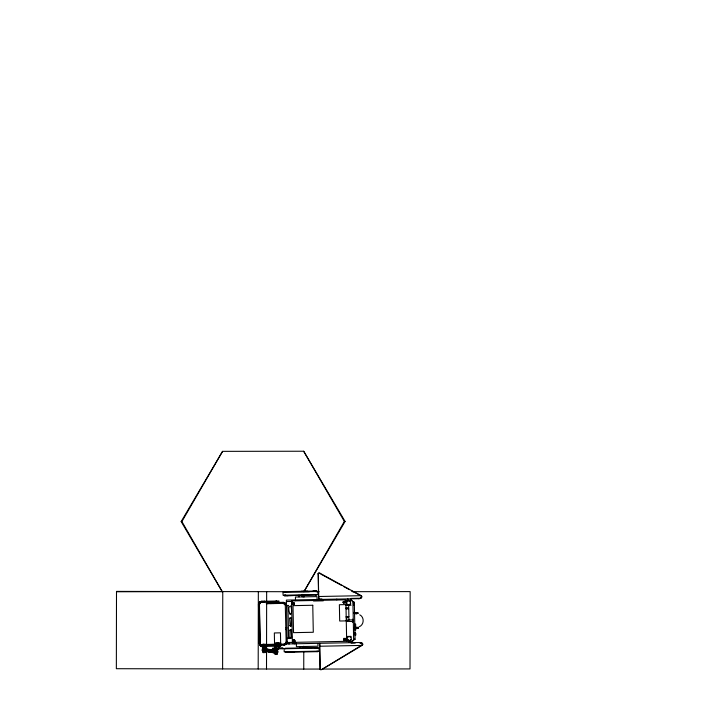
<?xml version="1.0" encoding="UTF-8"?>
<svg xmlns="http://www.w3.org/2000/svg" width="705" height="705" viewBox="0 0 705 705"><rect width="100%" height="100%" fill="white"/><g stroke="black" fill="none" stroke-linecap="round" stroke-linejoin="round"><path stroke-width="1.06" d="M222.613 668.922L222.762 591.601M258.189 668.992L258.338 591.662M266.508 669.001L266.543 651.579M266.552 649.402L266.657 591.68M309.372 591.751L116.501 591.389L116.351 668.71L303.749 669.08L303.776 651.649M303.785 648.389L303.793 646.212M303.89 597.197L303.89 595.02M359.435 642.722L362.203 643.18L362.608 644.952L362.035 645.41L319.682 646.247L319.629 643.709L320.132 669.16A1.339 0.855 -30.9 0 0 321.797 669.503L362.035 645.41C364.414 643.965 361.004 642.043 359.435 642.519L287.261 643.947L286.389 600.105L321.982 599.4M263.873 651.103L263.582 650.019M321.974 598.994L318.748 599.056L318.563 598.519L318.246 573.606A1.339 0.855 28.6 0 1 319.894 573.2L361.057 595.681C363.489 597.038 360.149 599.091 358.563 598.677L322.458 599.391M264.419 651.209L264.119 651.059M263.423 649.816C265.221 647.269 259.475 650.503 264.401 649.675C265.071 651.015 265.353 651.12 265.221 650.301M318.748 599.056L318.695 596.518L361.057 595.681L361.639 596.122L361.304 597.902L358.563 598.677L359.277 598.219M263.591 651.076L263.573 650.318L263.67 651.103M277.25 651.12L276.712 651.394L276.704 650.636M290.196 626.075L289.605 618.364L290.971 617.941M355.029 639.215C354.835 638.096 350.094 644.678 352.288 641.206A4.345 4.345 0 0 1 353.619 639.823L355.064 639.206L354.324 602.158C353.337 603.075 350.006 598.404 351.081 599.506C351.037 601.136 355.91 602.916 352.861 601.603L353.32 620.911L352.526 621.554L346.851 621.352M264.639 650.318L264.921 650.918L264.992 649.578L263.97 648.829L263.996 646.996M265.811 649.931L265.829 649.323L264.727 648.988L264.278 649.675M277.418 652.601L272.579 652.187L272.579 650.935L276.836 651.332M272.606 652.151L272.756 650.926L274.033 651.067L273.443 650.239L269.68 649.649L269.01 650.944L269.601 652.222L274.633 652.795L265.565 651.579L264.305 650.759M274.492 651.261L274.457 652.477L275.311 652.557M277.647 652.583L278.07 651.279L277.047 651.394M278.88 646.697L278.898 648.212M276.748 651.764L276.977 650.874L277.276 651.341M263.626 647.155L263.732 647.613L263.696 647.005M264.648 649.587L267.574 649.658M277.091 651.825C276.986 650.486 276.695 651.314 274.791 651.799M265.071 650.653L264.851 651.112M263.67 651.217L263.097 650.812L264.111 651.314L263.441 651.067L263.547 650.089L263.564 651.103M263.08 649.649L263.414 648.115L263.652 649.605M351.883 642.088L351.954 641.524L351.769 642.484M263.132 649.199L264.111 649.437L264.128 648.829M263.529 649.649C263.37 647.824 264.216 650.371 263.908 648.671M291.165 613.447L289.958 614.205C289.235 612.478 287.455 606.141 290.539 605.939C291.914 607.181 292.311 616.523 289.508 613.482M291.015 629.68L291.632 637.188L290.821 638.034L289.975 637.223L289.949 630.067M275.584 647.014L275.443 647.965L275.452 646.203L275.831 647.957M259.087 628.296L258.62 604.361L259.255 602.458M261.493 645.41L260.066 643.506L259.29 604.352L259.748 602.986L261.555 602.167L261.537 601.321L259.281 602.237L258.453 604.361L259.22 643.524L260.982 646.185L262.427 646.441L262.348 644.335L265.741 644.273L265.767 645.533M267.213 645.507L267.186 644.44L284.053 644.106L285.551 643.445L286.151 641.92L287.217 641.902L286.53 643.947L284.08 645.172L261.423 645.454M350.94 637.188L350.253 636.386M277.18 652.663L276.677 652.971L277.294 652.301M258.62 604.361L259.449 602.237L260.401 601.577M259.29 604.352L259.889 602.828L261.555 602.167M287.217 641.902L286.327 644.185L284.08 645.172L284.053 644.106L285.692 643.286L286.151 641.92L285.287 604.758L283.251 603.383L266.384 603.718L266.367 602.652L283.225 602.317L285.516 603.207L286.494 605.454L285.728 603.436L283.225 602.317L283.251 603.383L284.776 603.982L285.428 605.48L288.336 605.41L286.503 605.833M274.897 651.764L275.285 650.803M264.789 646.644L264.772 649.331L264.842 648.151M344.63 602.255L343.661 603.083L342.982 602.282C343.194 600.704 345.238 601.753 344.569 603.013L345.009 601.515M343.855 640.343L345.3 639.849L345.274 638.395M291.632 637.188L291.006 638.007L287.155 638.607M292.972 641.242L293.456 639.743M345.3 639.858L345.045 638.853L344.34 638.712L343.82 639.92C345.679 641.673 345.609 637.302 343.802 639.135L344.56 640.396M275.681 647.965L276.016 647.005L274.333 647.04L274.36 648.3M273.443 650.239L274.712 650.221L269.407 649.605L268.728 650.9L269.328 652.178L269.416 650.733L270.068 650.266M354.703 639.303L353.619 639.823L353.311 620.515L352.491 619.898L348.473 619.977M293.368 640.528C294.47 637.84 295.915 642.634 293.474 640.915L294.928 641.294M262.886 649.658L263.379 649.455M276.959 651.773L277.232 651.235M351.751 642.581L351.795 641.744L351.821 642.299M277.171 651.376L276.651 651.834M289.825 617.985L291.262 618.338L290.998 626.049M275.937 651.323C275.126 650.671 274.959 652.09 276.563 651.385M277.25 652.522L276.898 652.962M276.316 651.358L276.536 650.785M276.289 651.438L275.743 651.059M351.971 641.858L352.288 641.206L287.235 642.493M292.566 604.661L291.826 603.709L292.249 602.123M292.892 641.594L292.725 639.743M350.544 603.806L348.376 605.19M351.24 639.347L349.372 640.678L346.807 640.378M294.611 643.022L294.725 643.797L295.095 643.013M264.798 651.067L265.283 650.583M291.403 625.476L290.592 626.163L289.746 625.511M291.8 602.942L292.196 602.405L291.562 600.924L345.855 599.849L346.675 641.25M293.262 641.876L292.381 642.326L294.02 639.699L295.025 640.492L294.399 641.312M264.921 650.918L265.291 649.693L264.34 649.543L265.653 649.014L270.685 649.587M272.712 652.143L273.082 650.918M289.887 630.173L291.271 629.873M319.894 573.2L319.744 573.482A1.339 0.855 28.6 0 0 318.087 573.879M361.057 595.681L351.328 590.728M275.338 650.891L274.959 651.2L275.435 650.83M303.688 451.235L344.357 521.436L303.899 591.759L345.089 521.453L303.688 451.235L222.56 451.35L181.159 521.568L222.348 591.874L181.881 521.55L222.56 451.35M269.328 652.178L269.715 651.526M293.994 604.546L294.038 602.669L293.13 602.502L292.637 603.277L293.791 604.018L294.205 602.89L292.936 602.625C291.421 604.573 295.633 603.409 293.668 604.731M260.057 602.819L259.458 604.344L260.233 643.506L260.744 644.855M265.82 648.115L265.318 648.803L262.947 648.847L262.419 648.177L262.401 647.023L265.794 646.961L265.82 648.115L262.419 648.177M277.77 648.847L277.294 650.689L274.915 650.733L274.377 648.908M276.607 652.663L275.461 652.539L276.924 652.61M293.113 641.347L293.456 640.88M344.56 602.608L343.635 603.075L342.982 602.282L343.626 601.462L344.551 601.903M361.48 597.408L361.357 596.218M353.293 621.061L353.046 620.092M352.051 641.418C351.689 643.744 351.46 640.492 348.437 641.964M344.322 601.621L344.428 601.074M358.114 613.517L354.218 613.156L354.73 612.61L358.096 612.742M354.562 613.403L354.139 613.086L355.232 613.579L354.553 612.328L355.214 612.804M263.837 650.38L264.04 650.847L262.886 650.257M349.636 605.163L350.711 603.401L350.262 601.673M295.148 641.867L293.298 641.902M344.005 638.236L344.014 638.88M292.134 602.634L292.972 604.555M264.34 649.543L266.922 648.997M273.364 652.812L273.998 652.292M260.268 601.638L259.087 602.458L258.453 604.361L259.458 604.344L260.647 602.387M346.966 601.717L348.587 600.907L350.235 601.656M347.116 620.083L346.834 621.334M354.897 627.917C352.914 629.195 357.761 626.269 358.404 627.706L358.422 628.481L355.531 628.534L355.514 627.758L354.262 628.578L354.835 627.97M264.04 648.829L264.437 649.455M264.428 651.2L263.582 650.926L264.102 651.015M263.626 650.477L264.622 650.539L262.983 650.459M362.405 644.784L321.797 669.503M362.317 644.863L362.035 645.41M264.481 650.433L262.216 650.521L265.256 650.909M293.5 641.647L294.029 641.321M262.251 650.503L262.251 649.305M354.218 613.156L354.959 612.76M291.817 603.542L292.24 604M358.96 626.868C364.159 625.115 364.679 617.183 359.735 614.786M360.572 597.928L361.594 597.276L361.454 596.298M291.006 638.007L288.997 638.571L287.146 638.219M276.14 652.566L276.492 652.557M278.739 646.652L279.189 646.644M293.068 640.801L292.707 641.233M349.583 604.916L347.697 604.916L346.578 603.542L346.948 601.744L345.468 601.947M269.786 651.376L269.01 650.944L269.689 650.777M260.101 601.638L261.537 601.321M350.2 636.633C341.784 636.985 353.179 644.969 350.958 637.214M260.568 602.343L278.951 601.823L278.933 600.977L261.37 601.33L261.388 602.167M346.287 605.234L348.667 605.146L348.728 607.684L346.014 607.745M292.822 641.453L292.557 640.951L292.875 641.312M280.326 648.186L281.374 648.159M346.04 601.312L347.671 601.136L346.023 601.268M265.239 649.428L264.639 649.279M277.453 652.601L277.761 652.425M286.688 595.663L288.116 595.628M287.807 652.257L289.235 652.231M316.325 647.622L314.809 647.648M290.83 595.575L293.342 595.531M291.949 652.178L294.461 652.125M264.86 650.662L264.243 650.662M181.159 521.568L181.881 521.55M282.679 648.133L282.044 648.151M307.697 591.169L301.141 591.301M308.816 647.772L302.26 647.895M316.774 591.504L316.765 590.993L313.69 591.054M316.765 590.993L284.185 591.636L284.194 592.147M285.816 595.17L284.256 595.196L284.265 595.707L290.998 595.575M284.265 595.707L316.845 595.064L316.836 594.553M350.852 598.422L358.554 598.272M350.658 599.602L351.231 600.07L350.87 598.862M286.424 601.559L291.844 601.444M313.531 601.021L323.287 600.827M346.058 600.378L351.346 600.043M345.952 604.599L339.369 604.731L339.687 621.017L346.27 620.893M345.961 605.295L351.161 605.137M346.023 608.582L348.746 608.521L348.904 616.857L346.19 616.91M346.032 608.847L348.746 608.794M354.139 612.196L354.712 612.583L354.06 613.015L354.862 612.698M355.849 613.888L356.845 613.87M346.19 616.646L348.904 616.593M346.208 617.747L348.922 617.695L348.975 620.136L346.261 620.188M354.765 624.092L355.62 624.075L355.681 627.468L354.826 627.485M354.782 624.938L355.637 624.921M285.877 627.952L286.944 627.926M354.809 626.595L355.664 626.578M356.113 627.424L357.109 627.406M354.06 627.741L354.835 627.723M285.904 629.609L286.442 629.591M354.844 628.349L355.699 628.331L355.734 629.988L354.879 630.006M354.086 629.195L354.862 629.177M354.157 632.57L354.932 632.561M354.157 632.737L354.932 632.72M354.95 633.425L355.805 633.407L355.831 635.064L354.976 635.073M354.192 634.262L354.959 634.253M347.398 636.439L351.072 636.368M274.536 642.934L280.643 642.81M351.055 643.092L355.25 643.013M276.016 646.194L262.26 646.45L262.242 645.604M274.606 646.326L280.713 646.203M275.858 646.644L279.471 646.573L279.462 648.203M275.355 646.723L279.982 646.626M275.867 647.005L275.302 647.648M272.421 648.336L282.987 648.133L282.872 648.741M272.43 648.952L282.996 648.741M274.395 650.063L277.788 650.001M262.956 651.12L265.388 651.067L265.362 652.566L262.991 652.61M286.979 651.764L285.375 651.799L285.384 652.31L292.117 652.169M285.384 652.31L317.964 651.658L317.955 651.156M312.923 591.072L314.307 591.046M264.842 649.323L264.754 646.978L264.877 648.812M314.042 647.666L315.426 647.639M278.889 648.82L277.55 648.847M265.291 649.693L264.692 649.693M265.565 651.579L266.843 651.561L266.252 650.733M276.149 646.3L276.536 646.291M116.501 591.759L222.181 591.592M315.946 591.733L319.233 591.733M352.103 591.68L410.16 591.601L410.01 668.922L322.37 669.054M303.749 669.08L320.176 669.054M304.111 591.239L303.89 591.248M305.23 647.842L305.009 647.842M344.357 521.436L345.089 521.453M346.789 640.422L348.446 640.492L347.45 639.417M347.671 604.916L346.745 603.885M346.199 639.77L347.706 639.92M360.158 642.942L362.511 643.797M265.653 649.014L269.407 649.605L269.513 651.332M266.287 649.516L267.239 649.666M264.974 650.31L268.728 650.9M269.01 650.944L272.764 651.535M271.24 651.79L272.227 651.94M268.72 651.861L270.597 652.151M262.427 646.441L260.136 645.613L259.22 643.524L260.233 643.506L260.885 645.004M261.326 645.419L262.41 645.604L260.718 645.004L260.066 643.506M361.057 643.075L362.67 644.088M290.636 638.016L289.975 637.223M344.745 640.316L345.071 640.149M320.696 574.002L341.758 585.502M343.67 586.542L349.416 589.68M275.338 652.795L274.994 652.381M261.282 646.238C257.616 644.291 260.092 639.091 259.237 635.91M261.15 646.185L259.396 643.524M345.371 639.497L345.855 640.149M263.388 644.317L263.511 644.978M269.407 649.605L269.539 650.442M263.441 649.129L263.547 649.851M293.474 604.07L293.492 604.961M263.829 648.829L263.846 649.561M357.717 612.751L357.735 613.526M358.017 627.714L358.034 628.481M356.765 612.768L356.783 613.544M357.065 627.732L357.074 628.508M356.325 612.777L356.342 613.553M356.615 627.741L356.633 628.516M355.884 612.786L355.902 613.562M353.558 602.167L353.619 605.436M352.535 619.113L352.597 622.339M347.838 598.889L347.856 599.664M336.823 599.109L336.831 599.876M318.246 573.606L318.757 599.462M319.621 643.304L320.132 669.16M317.065 599.356L317.012 596.606L295.43 597.029L295.501 600.695M317.937 643.48L317.99 646.229L296.408 646.652L296.338 642.995M317.893 648.098L317.885 647.587L285.305 648.23L285.313 648.741M315.884 594.571L315.893 595.082M316.933 647.613L316.942 648.115M317.003 651.173L317.012 651.684M302.137 594.35L302.181 596.897M303.168 646.52L303.194 648.221M298.955 595.267L298.99 596.959M299.977 646.582L300.004 648.283M295.933 643.004L295.95 643.771M294.734 643.022L294.752 643.797M293.051 643.057L293.068 643.832M291.562 600.924L292.381 642.326M289.209 643.136L289.226 643.903M288.803 643.145L288.821 643.912M287.957 605.798L288.601 638.192M285.208 595.179L285.217 595.69M286.327 651.781L286.336 652.284M280.132 602.907L280.141 603.445M281.022 644.167L280.969 645.234M280.678 644.167L280.449 632.834L274.342 632.958L274.562 644.291M280 644.185L279.982 643.506L275.232 643.603L275.241 644.282M278.396 602.942L278.413 603.48M278.237 602.951L278.246 603.48M277.611 602.423L277.629 603.498M278.431 644.211L278.457 645.287M278.246 642.863L278.263 643.542M278.193 648.221L278.202 648.838M276.519 601.03L276.527 601.867M277.206 648.248L277.224 648.856M276.122 602.458L276.14 603.524M276.942 642.889L276.95 643.568M275.955 601.039L275.972 601.876M275.981 602.458L275.999 603.524M276.809 644.247L276.827 645.313M276.898 652.936L276.827 649.587M275.364 602.467L275.382 603.542M275.197 602.475L275.223 603.542M275.902 646.644L275.937 648.274M273.469 602.511L273.487 603.577M274.298 644.299L274.315 645.366M272.932 602.519L272.95 603.586M273.751 644.308L273.778 645.375M272.544 648.336L272.553 648.944M271.575 602.546L271.592 603.612M272.394 644.335L272.421 645.401M270.218 602.572L270.235 603.639M271.037 644.361L271.064 645.428M267.724 602.616L267.741 603.691M268.543 644.414L268.57 645.48M264.666 601.259L264.683 602.105M265.538 645.542L265.556 646.379M264.208 601.268L264.216 602.114M264.005 601.277L264.023 602.114M263.802 601.277L263.82 602.123M264.683 645.56L264.701 646.397M264.04 644.308L264.067 645.568M263.635 647.005L263.626 648.838M262.498 601.303L262.516 602.149M263.37 645.586L263.441 651.067M262.383 601.303L262.392 602.149M263.3 644.317L263.309 644.952M263.018 651.112L263.053 652.61M345.045 638.228L345.053 638.862M264.833 646.978L264.833 647.692M321.057 669.468A1.339 0.855 -30.9 0 1 319.973 668.895M275.717 646.194L275.77 647.014L275.717 646.194M263.494 651.103L263.088 650.733L263.538 651.103M317.964 591.477L283.013 592.165L283.075 595.223L318.025 594.535L317.964 591.477M312.764 605.26L293.007 605.648L293.544 632.658L313.293 632.27L312.764 605.26M319.083 648.071L284.133 648.767L284.194 651.817L319.145 651.129L319.083 648.071M277.347 652.953L274.959 652.997L274.985 654.496L277.373 654.452L277.347 652.953M355.232 613.579L354.606 613.447L355.232 613.579"/></g></svg>
